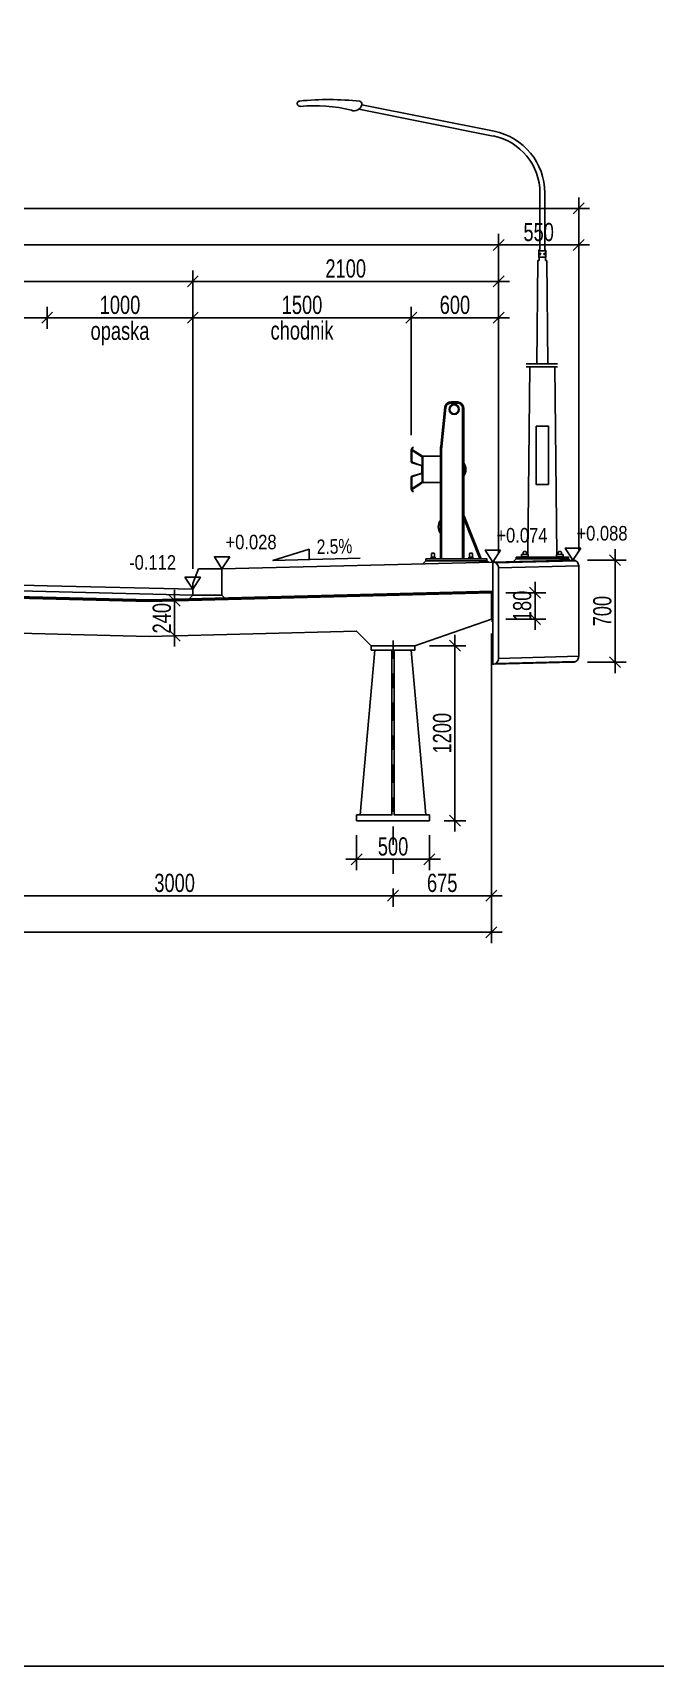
# Model space of a CAD drawing. Header units: metres. Extents: x -15 to 43, y -82 to 57.
# Drawn here: x 3.4 to 7.68, y -82.5 to -71.29 of the extents above; entities that cross this region are included whole.
import ezdxf
from ezdxf.enums import TextEntityAlignment as Align

# ---------------------------------------------------------------- set-up
doc = ezdxf.new("R2010")
doc.units = ezdxf.units.M
doc.header["$MEASUREMENT"] = 0
doc.linetypes.add('CENTER', pattern=[2, 1.25, -0.25, 0.25, -0.25])
doc.linetypes.add('HIDDEN', pattern=[0.375, 0.25, -0.125])
for name, color, linetype in [('AII_M_bariery', 8, 'Continuous'), ('AII_M_izolacja', 8, 'Continuous'), ('AII_M_konstrukcja beton', 3, 'Continuous'), ('AII_M_konstrukcja stal', 8, 'Continuous'), ('AII_M_krawężnik', 9, 'Continuous'), ('AII_M_nawierzchnia', 9, 'Continuous'), ('AII_M_wymiary', 9, 'Continuous'), ('AII_M_wyposażenie', 8, 'Continuous')]:
    doc.layers.add(name, color=color, linetype=linetype)
doc.layers.add('AII_M_koty wysokościowe', color=1, linetype='Continuous', lineweight=18)
doc.layers.add('AII_M_osie główne', color=9, linetype='CENTER', lineweight=18)
doc.layers.add('AII_M_pomoc', color=30, linetype='Continuous', plot=False)
doc.styles.add('AII_norm.', font='CDMSIMPL.shx', dxfattribs={"width": 0.75, "bigfont": 'CDMBIGPL.shx'})
doc.styles.add('CDMSTYLE', font='CDMSIMPL.shx', dxfattribs={"width": 0.7, "bigfont": 'CDMBIGPL.shx'})
doc.dimstyles.new('A2_M50MM', dxfattribs={"dimscale": 0.05, "dimtxt": 2.5, "dimasz": 1.5, "dimexe": 1.5, "dimexo": 2, "dimgap": 0.5, "dimtad": 1, "dimdec": 0, "dimlfac": 1000, "dimrnd": 5, "dimzin": 9, "dimtxsty": 'AII_norm.', "dimblk": 'OBLIQUE', "dimcen": 2.5, "dimdle": 1.5, "dimclrd": 256, "dimclre": 256, "dimclrt": 1, "dimadec": 1, "dimazin": 2, "dimtfac": 1, "dimtdec": 0, "dimtix": 1, "dimtmove": 1, "dimatfit": 3, "dimfxl": 1, "dimtvp": 1, "dimtfillclr": 256, "dimtolj": 1, "dimtzin": 0, "dimarcsym": 0})

# ---------------------------------------------------------------- blocks, each defined once
blk = doc.blocks.new('Deska_0.7')
at = {"layer": 'AII_M_wyposażenie', "color": 0, "linetype": 'ByBlock', "lineweight": -2}
blk.add_lwpolyline([(0, 0), (0, -0.7, 0.414214), (0.04, -0.66), (0.04, -0.04, 0.414214)], format="xyb", close=True, dxfattribs=at)
blk = doc.blocks.new('Barieroporęcz_1.1')
at = {"layer": 'AII_M_bariery', "color": 0, "linetype": 'ByBlock', "lineweight": -2}
for p, q in [((-0.23, 0.537), (-0.23, 0.717)), ((-0.23, 0.717), (-0.11, 0.717)), ((-0.11, 0.717), (-0.11, 0.537)), ((0.052, 0.669), (0.05, 0.667)), ((-0.11, 0.537), (-0.23, 0.537)), ((-0.112, 0.275), (-0.11, 0.273)), ((0.17, 0.013), (0.05, 0.313)), ((0.161, 0.013), (0.05, 0.291)), ((-0.17, 0.013), (-0.15, 0.013)), ((0.09, 0.013), (0.11, 0.013))]:
    blk.add_line(p, q, dxfattribs=at)
for points in [[(-0.11, 0.013), (-0.11, 0.751, -0.028091), (-0.108, 0.785), (-0.08, 1.053, -0.371293), (-0.037, 1.09), (0.007, 1.09, -0.414214), (0.05, 1.047), (0.05, 0.013)], [(0.042, 0.013), (0.042, 1.047, 0.414214), (0.007, 1.082), (-0.037, 1.082, 0.361555), (-0.071, 1.053), (-0.072, 1.052), (-0.1, 0.785, 0.028091), (-0.102, 0.751), (-0.102, 0.013)], [(-0.31, 0.491), (-0.31, 0.517), (-0.31, 0.573, -0.324981), (-0.305, 0.58), (-0.268, 0.592), (-0.243, 0.6, 0.324981), (-0.238, 0.607), (-0.238, 0.627), (-0.238, 0.647, 0.324981), (-0.243, 0.653), (-0.274, 0.663), (-0.305, 0.673, -0.324981), (-0.31, 0.68), (-0.31, 0.704), (-0.31, 0.762, -0.15172), (-0.309, 0.766), (-0.299, 0.78), (-0.297, 0.778), (-0.306, 0.765, 0.15172), (-0.307, 0.761), (-0.307, 0.704), (-0.307, 0.682, 0.324981), (-0.302, 0.676), (-0.274, 0.666), (-0.24, 0.655, -0.324981), (-0.235, 0.649), (-0.235, 0.627), (-0.235, 0.605, -0.324981), (-0.24, 0.598), (-0.268, 0.589), (-0.302, 0.578, 0.324981), (-0.307, 0.571), (-0.307, 0.517), (-0.307, 0.492, 0.15172), (-0.306, 0.488), (-0.297, 0.475), (-0.299, 0.473), (-0.309, 0.487, -0.15172), (-0.31, 0.491, 0.15172), (-0.309, 0.487)], [(0.052, 0.669, -0.305469), (0.052, 0.584), (0.05, 0.587, 0.3), (0.05, 0.667)], [(-0.112, 0.275, 0.305469), (-0.112, 0.191), (-0.11, 0.193, -0.3), (-0.11, 0.273, -0.425)]]:
    blk.add_lwpolyline(points, format="xyb", dxfattribs=at)
blk.add_lwpolyline([(-0.259, 0.526), (-0.238, 0.539, 0.252386), (-0.235, 0.545), (-0.235, 0.602), (-0.235, 0.708, 0.252386), (-0.238, 0.714), (-0.265, 0.732), (-0.304, 0.757), (-0.301, 0.761), (-0.265, 0.738), (-0.233, 0.717, -0.252386), (-0.23, 0.711), (-0.23, 0.602), (-0.23, 0.542, -0.252386), (-0.233, 0.537), (-0.259, 0.52), (-0.301, 0.492), (-0.304, 0.496)], format="xyb", close=True, dxfattribs=at)
for points in [[(-0.21, 0.013), (-0.21, 0), (0.21, 0), (0.21, 0.013)], [(-0.146, 0.013), (-0.174, 0.013), (-0.174, 0.024), (-0.146, 0.024)], [(-0.17, 0.024), (-0.17, 0.05), (-0.167, 0.053), (-0.153, 0.053), (-0.15, 0.05), (-0.15, 0.024)], [(0.114, 0.013), (0.086, 0.013), (0.086, 0.024), (0.114, 0.024)], [(0.09, 0.024), (0.09, 0.05), (0.093, 0.053), (0.107, 0.053), (0.11, 0.05), (0.11, 0.024)]]:
    blk.add_lwpolyline(points, close=True, dxfattribs=at)
for radius in [0.035, 0.03]:
    blk.add_circle((-0.015, 1.039), radius, dxfattribs=at)
blk = doc.blocks.new('Latarnia_0.7_2.5')
at = {"layer": 'AII_M_wyposażenie', "color": 0, "linetype": 'ByBlock', "lineweight": -2, "ltscale": 5, "extrusion": (0, 0, -1)}
for p, q in [((0.003, 2.923), (-0.92, 3.108)), ((0.01, 2.956), (-0.899, 3.137)), ((0.324, 2.146), (0.324, 2.532)), ((0.357, 2.144), (0.357, 2.532)), ((0.315, 2.135), (0.324, 2.146)), ((0.365, 2.135), (0.357, 2.144))]:
    blk.add_line(p, q, dxfattribs=at)
at = {"layer": 'AII_M_wyposażenie', "color": 0, "linetype": 'ByBlock', "lineweight": -2, "ltscale": 5}
for p, q in [((0.303, 1.36), (0.31, 2.069)), ((0.31, 2.069), (0.319, 2.069)), ((0.319, 2.091), (0.319, 2.069)), ((0.362, 2.091), (0.362, 2.069)), ((0.362, 2.069), (0.371, 2.069)), ((0.378, 1.36), (0.371, 2.069)), ((0.24, 0.053), (0.255, 1.34)), ((0.44, 0.053), (0.426, 1.34)), ((0.438, 0.033), (0.242, 0.033))]:
    blk.add_line(p, q, dxfattribs=at)
at = {"layer": 'AII_M_wyposażenie', "color": 0, "linetype": 'ByBlock', "lineweight": -2, "ltscale": 0.2}
for p, q in [((0.445, 1.36), (0.23, 1.36)), ((0.445, 1.34), (0.23, 1.34))]:
    blk.add_line(p, q, dxfattribs=at)
at = {"layer": 'AII_M_wyposażenie', "color": 0, "linetype": 'ByBlock', "lineweight": -2}
for p, q in [((0.245, 0.036), (0.195, 0.036)), ((0.195, 0.033), (0.195, 0.036)), ((0.197, 0.053), (0.197, 0.036)), ((0.197, 0.053), (0.243, 0.053)), ((0.213, 0.073), (0.208, 0.068)), ((0.208, 0.053), (0.208, 0.068)), ((0.227, 0.073), (0.213, 0.073)), ((0.232, 0.068), (0.227, 0.073)), ((0.232, 0.053), (0.232, 0.068)), ((0.243, 0.036), (0.243, 0.053)), ((0.245, 0.033), (0.245, 0.036)), ((0.435, 0.033), (0.435, 0.036)), ((0.435, 0.036), (0.485, 0.036)), ((0.437, 0.036), (0.437, 0.053)), ((0.483, 0.053), (0.437, 0.053)), ((0.448, 0.068), (0.453, 0.073)), ((0.448, 0.053), (0.448, 0.068)), ((0.453, 0.073), (0.467, 0.073)), ((0.467, 0.073), (0.472, 0.068)), ((0.472, 0.053), (0.472, 0.068)), ((0.483, 0.053), (0.483, 0.036)), ((0.485, 0.033), (0.485, 0.036))]:
    blk.add_line(p, q, dxfattribs=at)
blk.add_lwpolyline([(0, -0.7), (0.55, -0.686, 0.414214), (0.59, -0.646), (0.59, -0.026, 0.414214), (0.55, 0.014), (0, 0)], format="xyb", dxfattribs=at)
for points in [[(0.02, -0.005), (0.57, 0.008)], [(0.16, 0.023), (0.141, 0.004)], [(0.52, 0.023), (0.53, 0.013)], [(0.04, -0.04), (0.59, -0.026)], [(0.02, -0.695), (0.57, -0.681)]]:
    blk.add_lwpolyline(points, dxfattribs=at)
blk.add_lwpolyline([(0.16, 0.033), (0.52, 0.033), (0.52, 0.023), (0.16, 0.023)], close=True, dxfattribs=at)
at = {"layer": 'AII_M_wyposażenie', "color": 0, "linetype": 'ByBlock', "lineweight": -2, "elevation": 0}
blk.add_lwpolyline([(0.04, -0.66), (0.59, -0.646)], dxfattribs=at)
at = {"layer": 'AII_M_wyposażenie', "color": 0, "linetype": 'ByBlock', "lineweight": -2, "ltscale": 5}
for centre in [(0.324, 2.113), (0.356, 2.113)]:
    blk.add_circle(centre, 0.00534, dxfattribs=at)
for centre, radius, start, end in [((-1.324, 3.145), 0.0185, 95.8276, 277.0544), ((-0.918, 3.143), 0.0193, 343.5823, 72.9825), ((-0.075, 2.532), 0.399, 0, 78.6901), ((-0.075, 2.532), 0.432, 0, 78.6901)]:
    blk.add_arc(centre, radius, start, end, dxfattribs=at)
at = {"layer": 'AII_M_wyposażenie', "color": 0, "linetype": 'ByBlock', "lineweight": -2, "ltscale": 5, "extrusion": (0, 0, -1)}
for centre, radius, start, end in [((1.128, 1.21), 1.963, 84.2073, 96.3257), ((1.221, 2.131), 1, 84.2065, 104.45), ((0.953, 3.153), 0.0567, 196.5854, 288.7065)]:
    blk.add_arc(centre, radius, start, end, dxfattribs=at)
at = {"layer": 'AII_M_wyposażenie', "color": 0, "linetype": 'ByBlock', "lineweight": -2, "ltscale": 5}
for points in [[(0.315, 2.135), (0.365, 2.135), (0.365, 2.091), (0.315, 2.091)], [(0.297, 0.933), (0.382, 0.933), (0.382, 0.533), (0.297, 0.533)]]:
    blk.add_3dface(points, dxfattribs=at)
blk = doc.blocks.new('_OBLIQUE')
at = {"color": 0, "linetype": 'ByBlock'}
blk.add_line((-0.5, -0.5), (0.5, 0.5), dxfattribs=at)
blk = doc.blocks.new('*D8476')
at = {"layer": 'AII_M_wymiary', "lineweight": -2, "transparency": 16777216}
for p, q in [((7.4, -74.83725), (7.4, -75.68725)), ((7.21, -74.91225), (7.475, -74.91225)), ((7.21, -75.61225), (7.475, -75.61225))]:
    blk.add_line(p, q, dxfattribs=at)
at = {"layer": 'Defpoints', "color": 0, "lineweight": 25, "transparency": 16777216}
for p in [(7.11, -74.91225), (7.11, -75.61225), (7.4, -75.61225)]:
    blk.add_point(p, dxfattribs=at)
at = {"layer": 'AII_M_wymiary', "lineweight": -2, "transparency": 16777216, "xscale": 0.07500000000000001, "yscale": 0.07500000000000001, "zscale": 0.07500000000000001}
for p, rotation in [((7.4, -74.91225), 90), ((7.4, -75.61225), 270)]:
    blk.add_blockref('_OBLIQUE', p, dxfattribs=dict(at, rotation=rotation))
at = {"layer": 'AII_M_wymiary', "color": 1, "lineweight": 25, "transparency": 16777216, "insert": (7.3125, -75.26225), "char_height": 0.125, "attachment_point": 5, "rotation": 90, "style": 'AII_norm.'}
blk.add_mtext('\\A1;700', dxfattribs=at)
blk = doc.blocks.new('Spadek')
at = {"layer": 'AII_M_wymiary', "color": 0}
blk.add_lwpolyline([(-0.3, 0), (0.3, 0), (0.05, 0.07), (0.05, 0.07), (0.05, 0)], dxfattribs=at)
at = {"layer": 'AII_M_wymiary', "color": 1, "style": 'CDMSTYLE', "width": 0.8}
blk.add_attdef('SP', text='', height=0.1, rotation=360, dxfattribs=at).set_placement((-0.125, 0.035), align=Align.CENTER)
blk = doc.blocks.new('*D8479')
at = {"layer": 'AII_M_wymiary', "lineweight": -2, "transparency": 16777216}
for p, q in [((-0.075, -73.25), (3.575, -73.25)), ((0, -73.325), (0, -73.175)), ((3.5, -73.325), (3.5, -73.175))]:
    blk.add_line(p, q, dxfattribs=at)
at = {"layer": 'Defpoints', "color": 0, "lineweight": 25, "transparency": 16777216}
for p in [(3.5, -73.25), (0, -73.425), (3.5, -73.425)]:
    blk.add_point(p, dxfattribs=at)
at = {"layer": 'AII_M_wymiary', "lineweight": -2, "transparency": 16777216, "xscale": 0.07500000000000001, "yscale": 0.07500000000000001, "zscale": 0.07500000000000001, "rotation": 180}
blk.add_blockref('_OBLIQUE', (0, -73.25), dxfattribs=at)
at = {"layer": 'AII_M_wymiary', "lineweight": -2, "transparency": 16777216, "xscale": 0.07500000000000001, "yscale": 0.07500000000000001, "zscale": 0.07500000000000001}
blk.add_blockref('_OBLIQUE', (3.5, -73.25), dxfattribs=at)
at = {"layer": 'AII_M_wymiary', "color": 1, "lineweight": 25, "transparency": 16777216, "char_height": 0.125, "attachment_point": 5, "style": 'AII_norm.'}
for s, insert in [('\\A1;3500', (1.75, -73.162)), ('\\A1;pas ruchu', (1.75, -73.358))]:
    blk.add_mtext(s, dxfattribs=dict(at, insert=insert))
blk = doc.blocks.new('*D8480')
at = {"layer": 'AII_M_wymiary', "lineweight": -2, "transparency": 16777216}
for p, q in [((3.425, -73.25), (4.575, -73.25)), ((3.5, -73.325), (3.5, -73.175)), ((4.5, -74.972), (4.5, -73.175))]:
    blk.add_line(p, q, dxfattribs=at)
at = {"layer": 'Defpoints', "color": 0, "lineweight": 25, "transparency": 16777216}
for p in [(4.5, -73.25), (3.5, -73.425), (4.5, -75.072)]:
    blk.add_point(p, dxfattribs=at)
at = {"layer": 'AII_M_wymiary', "lineweight": -2, "transparency": 16777216, "xscale": 0.07500000000000001, "yscale": 0.07500000000000001, "zscale": 0.07500000000000001, "rotation": 180}
blk.add_blockref('_OBLIQUE', (3.5, -73.25), dxfattribs=at)
at = {"layer": 'AII_M_wymiary', "lineweight": -2, "transparency": 16777216, "xscale": 0.07500000000000001, "yscale": 0.07500000000000001, "zscale": 0.07500000000000001}
blk.add_blockref('_OBLIQUE', (4.5, -73.25), dxfattribs=at)
at = {"layer": 'AII_M_wymiary', "color": 1, "lineweight": 25, "transparency": 16777216, "char_height": 0.125, "attachment_point": 5, "style": 'AII_norm.'}
for s, insert in [('\\A1;1000', (4, -73.162)), ('\\A1;opaska', (4, -73.358))]:
    blk.add_mtext(s, dxfattribs=dict(at, insert=insert))
blk = doc.blocks.new('*D8485')
at = {"layer": 'AII_M_wymiary', "lineweight": -2, "transparency": 16777216}
for p, q in [((4.425, -73.25), (6.075, -73.25)), ((4.5, -74.972), (4.5, -73.175)), ((6, -74.055), (6, -73.175))]:
    blk.add_line(p, q, dxfattribs=at)
at = {"layer": 'Defpoints', "color": 0, "lineweight": 25, "transparency": 16777216}
for p in [(6, -73.25), (6, -74.155), (4.5, -75.072)]:
    blk.add_point(p, dxfattribs=at)
at = {"layer": 'AII_M_wymiary', "lineweight": -2, "transparency": 16777216, "xscale": 0.07500000000000001, "yscale": 0.07500000000000001, "zscale": 0.07500000000000001, "rotation": 180}
blk.add_blockref('_OBLIQUE', (4.5, -73.25), dxfattribs=at)
at = {"layer": 'AII_M_wymiary', "lineweight": -2, "transparency": 16777216, "xscale": 0.07500000000000001, "yscale": 0.07500000000000001, "zscale": 0.07500000000000001}
blk.add_blockref('_OBLIQUE', (6, -73.25), dxfattribs=at)
at = {"layer": 'AII_M_wymiary', "color": 1, "lineweight": 25, "transparency": 16777216, "char_height": 0.125, "attachment_point": 5, "style": 'AII_norm.'}
for s, insert in [('\\A1;1500', (5.25, -73.162)), ('\\A1;chodnik', (5.25, -73.338))]:
    blk.add_mtext(s, dxfattribs=dict(at, insert=insert))
blk = doc.blocks.new('*D8486')
at = {"layer": 'AII_M_wymiary', "lineweight": -2, "transparency": 16777216}
for p, q in [((5.925, -73.25), (6.675, -73.25)), ((6, -74.055), (6, -73.175)), ((6.6, -74.866), (6.6, -73.175))]:
    blk.add_line(p, q, dxfattribs=at)
at = {"layer": 'Defpoints', "color": 0, "lineweight": 25, "transparency": 16777216}
for p in [(6.6, -73.25), (6, -74.155), (6.6, -74.966)]:
    blk.add_point(p, dxfattribs=at)
at = {"layer": 'AII_M_wymiary', "lineweight": -2, "transparency": 16777216, "xscale": 0.07500000000000001, "yscale": 0.07500000000000001, "zscale": 0.07500000000000001, "rotation": 180}
blk.add_blockref('_OBLIQUE', (6, -73.25), dxfattribs=at)
at = {"layer": 'AII_M_wymiary', "lineweight": -2, "transparency": 16777216, "xscale": 0.07500000000000001, "yscale": 0.07500000000000001, "zscale": 0.07500000000000001}
blk.add_blockref('_OBLIQUE', (6.6, -73.25), dxfattribs=at)
at = {"layer": 'AII_M_wymiary', "color": 1, "lineweight": 25, "transparency": 16777216, "insert": (6.3, -73.162), "char_height": 0.125, "attachment_point": 5, "style": 'AII_norm.'}
blk.add_mtext('\\A1;600', dxfattribs=at)
blk = doc.blocks.new('*D8488')
at = {"layer": 'AII_M_wymiary', "lineweight": -2, "transparency": 16777216}
for p, q in [((-4.5, -74.9725), (-4.5, -72.925)), ((4.5, -74.9725), (4.5, -72.925)), ((-4.575, -73), (4.575, -73))]:
    blk.add_line(p, q, dxfattribs=at)
at = {"layer": 'Defpoints', "color": 0, "lineweight": 25, "transparency": 16777216}
for p in [(4.5, -73), (-4.5, -75.0725), (4.5, -75.0725)]:
    blk.add_point(p, dxfattribs=at)
at = {"layer": 'AII_M_wymiary', "lineweight": -2, "transparency": 16777216, "xscale": 0.07500000000000001, "yscale": 0.07500000000000001, "zscale": 0.07500000000000001, "rotation": 180}
blk.add_blockref('_OBLIQUE', (-4.5, -73), dxfattribs=at)
at = {"layer": 'AII_M_wymiary', "lineweight": -2, "transparency": 16777216, "xscale": 0.07500000000000001, "yscale": 0.07500000000000001, "zscale": 0.07500000000000001}
blk.add_blockref('_OBLIQUE', (4.5, -73), dxfattribs=at)
at = {"layer": 'AII_M_wymiary', "color": 1, "lineweight": 25, "transparency": 16777216, "insert": (0, -72.9125), "char_height": 0.125, "attachment_point": 5, "style": 'AII_norm.'}
blk.add_mtext('\\A1;9000', dxfattribs=at)
blk = doc.blocks.new('*D8489')
at = {"layer": 'AII_M_wymiary', "lineweight": -2, "transparency": 16777216}
for p, q in [((4.5, -74.9725), (4.5, -72.925)), ((6.6, -74.866), (6.6, -72.925)), ((4.425, -73), (6.675, -73))]:
    blk.add_line(p, q, dxfattribs=at)
at = {"layer": 'Defpoints', "color": 0, "lineweight": 25, "transparency": 16777216}
for p in [(6.6, -73), (6.6, -74.966), (4.5, -75.0725)]:
    blk.add_point(p, dxfattribs=at)
at = {"layer": 'AII_M_wymiary', "lineweight": -2, "transparency": 16777216, "xscale": 0.07500000000000001, "yscale": 0.07500000000000001, "zscale": 0.07500000000000001, "rotation": 180}
blk.add_blockref('_OBLIQUE', (4.5, -73), dxfattribs=at)
at = {"layer": 'AII_M_wymiary', "lineweight": -2, "transparency": 16777216, "xscale": 0.07500000000000001, "yscale": 0.07500000000000001, "zscale": 0.07500000000000001}
blk.add_blockref('_OBLIQUE', (6.6, -73), dxfattribs=at)
at = {"layer": 'AII_M_wymiary', "color": 1, "lineweight": 25, "transparency": 16777216, "insert": (5.55, -72.9125), "char_height": 0.125, "attachment_point": 5, "style": 'AII_norm.'}
blk.add_mtext('\\A1;2100', dxfattribs=at)
blk = doc.blocks.new('*D8490')
at = {"layer": 'AII_M_wymiary', "lineweight": -2, "transparency": 16777216}
for p, q in [((-6.85, -74.8281), (-6.85, -72.675)), ((6.6, -74.866), (6.6, -72.675)), ((-6.925, -72.75), (6.675, -72.75))]:
    blk.add_line(p, q, dxfattribs=at)
at = {"layer": 'Defpoints', "color": 0, "lineweight": 25, "transparency": 16777216}
for p in [(6.6, -72.75), (-6.85, -74.9281), (6.6, -74.966)]:
    blk.add_point(p, dxfattribs=at)
at = {"layer": 'AII_M_wymiary', "lineweight": -2, "transparency": 16777216, "xscale": 0.07500000000000001, "yscale": 0.07500000000000001, "zscale": 0.07500000000000001, "rotation": 180}
blk.add_blockref('_OBLIQUE', (-6.85, -72.75), dxfattribs=at)
at = {"layer": 'AII_M_wymiary', "lineweight": -2, "transparency": 16777216, "xscale": 0.07500000000000001, "yscale": 0.07500000000000001, "zscale": 0.07500000000000001}
blk.add_blockref('_OBLIQUE', (6.6, -72.75), dxfattribs=at)
at = {"layer": 'AII_M_wymiary', "color": 1, "lineweight": 25, "transparency": 16777216, "insert": (-0.125, -72.6625), "char_height": 0.125, "attachment_point": 5, "style": 'AII_norm.'}
blk.add_mtext('\\A1;13450', dxfattribs=at)
blk = doc.blocks.new('*D8492')
at = {"layer": 'AII_M_wymiary', "lineweight": -2, "transparency": 16777216}
for p, q in [((6.6, -74.866), (6.6, -72.675)), ((7.15, -74.85225), (7.15, -72.675)), ((6.525, -72.75), (7.225, -72.75))]:
    blk.add_line(p, q, dxfattribs=at)
at = {"layer": 'Defpoints', "color": 0, "lineweight": 25, "transparency": 16777216}
for p in [(7.15, -72.75), (6.6, -74.966), (7.15, -74.95225)]:
    blk.add_point(p, dxfattribs=at)
at = {"layer": 'AII_M_wymiary', "lineweight": -2, "transparency": 16777216, "xscale": 0.07500000000000001, "yscale": 0.07500000000000001, "zscale": 0.07500000000000001, "rotation": 180}
blk.add_blockref('_OBLIQUE', (6.6, -72.75), dxfattribs=at)
at = {"layer": 'AII_M_wymiary', "lineweight": -2, "transparency": 16777216, "xscale": 0.07500000000000001, "yscale": 0.07500000000000001, "zscale": 0.07500000000000001}
blk.add_blockref('_OBLIQUE', (7.15, -72.75), dxfattribs=at)
at = {"layer": 'AII_M_wymiary', "color": 1, "lineweight": 25, "transparency": 16777216, "insert": (6.875, -72.6625), "char_height": 0.125, "attachment_point": 5, "style": 'AII_norm.'}
blk.add_mtext('\\A1;550', dxfattribs=at)
blk = doc.blocks.new('*D8493')
at = {"layer": 'AII_M_wymiary', "lineweight": -2, "transparency": 16777216}
for p, q in [((-7.475, -72.5), (7.225, -72.5)), ((-7.4, -74.8061), (-7.4, -72.425)), ((7.15, -74.85225), (7.15, -72.425))]:
    blk.add_line(p, q, dxfattribs=at)
at = {"layer": 'Defpoints', "color": 0, "lineweight": 25, "transparency": 16777216}
for p in [(7.15, -72.5), (-7.4, -74.9061), (7.15, -74.95225)]:
    blk.add_point(p, dxfattribs=at)
at = {"layer": 'AII_M_wymiary', "lineweight": -2, "transparency": 16777216, "xscale": 0.07500000000000001, "yscale": 0.07500000000000001, "zscale": 0.07500000000000001, "rotation": 180}
blk.add_blockref('_OBLIQUE', (-7.4, -72.5), dxfattribs=at)
at = {"layer": 'AII_M_wymiary', "lineweight": -2, "transparency": 16777216, "xscale": 0.07500000000000001, "yscale": 0.07500000000000001, "zscale": 0.07500000000000001}
blk.add_blockref('_OBLIQUE', (7.15, -72.5), dxfattribs=at)
at = {"layer": 'AII_M_wymiary', "color": 1, "lineweight": 25, "transparency": 16777216, "insert": (-0.125, -72.4125), "char_height": 0.125, "attachment_point": 5, "style": 'AII_norm.'}
blk.add_mtext('\\A1;14550', dxfattribs=at)
blk = doc.blocks.new('00kota3')
at = {"layer": 'AII_M_koty wysokościowe', "color": 0, "linetype": 'Continuous', "lineweight": -2}
blk.add_lwpolyline([(1.08, 1.66), (-1.04, 1.66), (0, 0)], close=True, dxfattribs=at)
at = {"layer": 'AII_M_koty wysokościowe', "color": 0, "linetype": 'Continuous', "lineweight": -2, "style": 'CDMSTYLE', "width": 0.85}
blk.add_attdef('%%P000.000', (0.49, 2.69), '', height=2, dxfattribs=at)
blk = doc.blocks.new('*D8501')
at = {"layer": 'AII_M_wymiary', "lineweight": -2, "transparency": 16777216}
for p, q in [((6.125, -75.499375), (6.375, -75.499375)), ((6.3, -76.774375), (6.3, -75.424375)), ((6.225, -76.699375), (6.375, -76.699375))]:
    blk.add_line(p, q, dxfattribs=at)
at = {"layer": 'Defpoints', "color": 0, "lineweight": 25, "transparency": 16777216}
for p in [(6.025, -75.499375), (6.3, -75.499375), (6.125, -76.699375)]:
    blk.add_point(p, dxfattribs=at)
at = {"layer": 'AII_M_wymiary', "lineweight": -2, "transparency": 16777216, "xscale": 0.07500000000000001, "yscale": 0.07500000000000001, "zscale": 0.07500000000000001}
for p, rotation in [((6.3, -75.499375), 90), ((6.3, -76.699375), 270)]:
    blk.add_blockref('_OBLIQUE', p, dxfattribs=dict(at, rotation=rotation))
at = {"layer": 'AII_M_wymiary', "color": 1, "lineweight": 25, "transparency": 16777216, "insert": (6.2125, -76.099375), "char_height": 0.125, "attachment_point": 5, "rotation": 90, "style": 'AII_norm.'}
blk.add_mtext('\\A1;1200', dxfattribs=at)
blk = doc.blocks.new('*D8502')
at = {"layer": 'AII_M_wymiary', "lineweight": -2, "transparency": 16777216}
for p, q in [((4.375, -75.190625), (4.375, -75.115625)), ((4.375, -75.430625), (4.375, -75.190625)), ((4.375, -75.430625), (4.375, -75.505625))]:
    blk.add_line(p, q, dxfattribs=at)
at = {"layer": 'Defpoints', "color": 0, "lineweight": 25, "transparency": 16777216}
for p in [(4.375, -75.190625), (4.375, -75.190625), (4.375, -75.430625)]:
    blk.add_point(p, dxfattribs=at)
at = {"layer": 'AII_M_wymiary', "lineweight": -2, "transparency": 16777216, "xscale": 0.07500000000000001, "yscale": 0.07500000000000001, "zscale": 0.07500000000000001}
for p, rotation in [((4.375, -75.190625), 270), ((4.375, -75.430625), 90)]:
    blk.add_blockref('_OBLIQUE', p, dxfattribs=dict(at, rotation=rotation))
at = {"layer": 'AII_M_wymiary', "color": 1, "lineweight": 25, "transparency": 16777216, "insert": (4.2875, -75.310625), "char_height": 0.125, "attachment_point": 5, "rotation": 90, "style": 'AII_norm.'}
blk.add_mtext('\\A1;240', dxfattribs=at)
blk = doc.blocks.new('*D8507')
at = {"layer": 'AII_M_wymiary', "lineweight": -2, "transparency": 16777216}
for p, q in [((5.625, -76.799375), (5.625, -77.039375)), ((6.125, -76.799375), (6.125, -77.039375)), ((5.55, -76.964375), (6.2, -76.964375))]:
    blk.add_line(p, q, dxfattribs=at)
at = {"layer": 'Defpoints', "color": 0, "lineweight": 25, "transparency": 16777216}
for p in [(5.625, -76.699375), (6.125, -76.699375), (6.125, -76.964375)]:
    blk.add_point(p, dxfattribs=at)
at = {"layer": 'AII_M_wymiary', "lineweight": -2, "transparency": 16777216, "xscale": 0.07500000000000001, "yscale": 0.07500000000000001, "zscale": 0.07500000000000001, "rotation": 180}
blk.add_blockref('_OBLIQUE', (5.625, -76.964375), dxfattribs=at)
at = {"layer": 'AII_M_wymiary', "lineweight": -2, "transparency": 16777216, "xscale": 0.07500000000000001, "yscale": 0.07500000000000001, "zscale": 0.07500000000000001}
blk.add_blockref('_OBLIQUE', (6.125, -76.964375), dxfattribs=at)
at = {"layer": 'AII_M_wymiary', "color": 1, "lineweight": 25, "transparency": 16777216, "insert": (5.875, -76.876875), "char_height": 0.125, "attachment_point": 5, "style": 'AII_norm.'}
blk.add_mtext('\\A1;500', dxfattribs=at)
blk = doc.blocks.new('*D8512')
at = {"layer": 'AII_M_wymiary', "lineweight": -2, "transparency": 16777216}
blk.add_line((2.8, -77.214375), (5.95, -77.214375), dxfattribs=at)
at = {"layer": 'Defpoints', "color": 0, "lineweight": 25, "transparency": 16777216}
for p in [(2.875, -77.289375), (5.875, -77.214375), (5.875, -77.289375)]:
    blk.add_point(p, dxfattribs=at)
at = {"layer": 'AII_M_wymiary', "lineweight": -2, "transparency": 16777216, "xscale": 0.07500000000000001, "yscale": 0.07500000000000001, "zscale": 0.07500000000000001, "rotation": 180}
blk.add_blockref('_OBLIQUE', (2.875, -77.214375), dxfattribs=at)
at = {"layer": 'AII_M_wymiary', "lineweight": -2, "transparency": 16777216, "xscale": 0.07500000000000001, "yscale": 0.07500000000000001, "zscale": 0.07500000000000001}
blk.add_blockref('_OBLIQUE', (5.875, -77.214375), dxfattribs=at)
at = {"layer": 'AII_M_wymiary', "color": 1, "lineweight": 25, "transparency": 16777216, "insert": (4.375, -77.126875), "char_height": 0.125, "attachment_point": 5, "style": 'AII_norm.'}
blk.add_mtext('\\A1;3000', dxfattribs=at)
blk = doc.blocks.new('*D8513')
at = {"layer": 'AII_M_wymiary', "lineweight": -2, "transparency": 16777216}
for p, q in [((6.55, -75.41625), (6.55, -77.289375)), ((5.8, -77.214375), (6.625, -77.214375))]:
    blk.add_line(p, q, dxfattribs=at)
at = {"layer": 'Defpoints', "color": 0, "lineweight": 25, "transparency": 16777216}
for p in [(6.55, -75.31625), (5.875, -75.499375), (6.55, -77.214375)]:
    blk.add_point(p, dxfattribs=at)
at = {"layer": 'AII_M_wymiary', "lineweight": -2, "transparency": 16777216, "xscale": 0.07500000000000001, "yscale": 0.07500000000000001, "zscale": 0.07500000000000001, "rotation": 180}
blk.add_blockref('_OBLIQUE', (5.875, -77.214375), dxfattribs=at)
at = {"layer": 'AII_M_wymiary', "lineweight": -2, "transparency": 16777216, "xscale": 0.07500000000000001, "yscale": 0.07500000000000001, "zscale": 0.07500000000000001}
blk.add_blockref('_OBLIQUE', (6.55, -77.214375), dxfattribs=at)
at = {"layer": 'AII_M_wymiary', "color": 1, "lineweight": 25, "transparency": 16777216, "insert": (6.2125, -77.126875), "char_height": 0.125, "attachment_point": 5, "style": 'AII_norm.'}
blk.add_mtext('\\A1;675', dxfattribs=at)
blk = doc.blocks.new('*D8514')
at = {"layer": 'AII_M_wymiary', "lineweight": -2, "transparency": 16777216}
for p, q in [((-6.8, -75.371), (-6.8, -77.539375)), ((6.55, -75.41625), (6.55, -77.539375)), ((-6.875, -77.464375), (6.625, -77.464375))]:
    blk.add_line(p, q, dxfattribs=at)
at = {"layer": 'Defpoints', "color": 0, "lineweight": 25, "transparency": 16777216}
for p in [(-6.8, -75.271), (6.55, -75.31625), (6.55, -77.464375)]:
    blk.add_point(p, dxfattribs=at)
at = {"layer": 'AII_M_wymiary', "lineweight": -2, "transparency": 16777216, "xscale": 0.07500000000000001, "yscale": 0.07500000000000001, "zscale": 0.07500000000000001, "rotation": 180}
blk.add_blockref('_OBLIQUE', (-6.8, -77.464375), dxfattribs=at)
at = {"layer": 'AII_M_wymiary', "lineweight": -2, "transparency": 16777216, "xscale": 0.07500000000000001, "yscale": 0.07500000000000001, "zscale": 0.07500000000000001}
blk.add_blockref('_OBLIQUE', (6.55, -77.464375), dxfattribs=at)
at = {"layer": 'AII_M_wymiary', "color": 1, "lineweight": 25, "transparency": 16777216, "insert": (-0.125, -77.376875), "char_height": 0.125, "attachment_point": 5, "style": 'AII_norm.'}
blk.add_mtext('\\A1;13350', dxfattribs=at)
blk = doc.blocks.new('*D8516')
at = {"layer": 'AII_M_wymiary', "lineweight": -2, "transparency": 16777216}
for p, q in [((6.85, -75.13625), (6.85, -75.06125)), ((6.65, -75.13625), (6.925, -75.13625)), ((6.85, -75.31625), (6.85, -75.13625)), ((6.65, -75.31625), (6.925, -75.31625)), ((6.85, -75.31625), (6.85, -75.39125))]:
    blk.add_line(p, q, dxfattribs=at)
at = {"layer": 'Defpoints', "color": 0, "lineweight": 25, "transparency": 16777216}
for p in [(6.55, -75.13625), (6.85, -75.13625), (6.55, -75.31625)]:
    blk.add_point(p, dxfattribs=at)
at = {"layer": 'AII_M_wymiary', "lineweight": -2, "transparency": 16777216, "xscale": 0.07500000000000001, "yscale": 0.07500000000000001, "zscale": 0.07500000000000001}
for p, rotation in [((6.85, -75.13625), 270), ((6.85, -75.31625), 90)]:
    blk.add_blockref('_OBLIQUE', p, dxfattribs=dict(at, rotation=rotation))
at = {"layer": 'AII_M_wymiary', "color": 1, "lineweight": 25, "transparency": 16777216, "insert": (6.7625, -75.22625), "char_height": 0.125, "attachment_point": 5, "rotation": 90, "style": 'AII_norm.'}
blk.add_mtext('\\A1;180', dxfattribs=at)

msp = doc.modelspace()

# ---------------------------------------------------------------- linework, layer by layer
at = {"layer": 'AII_M_bariery', "color": 8, "lineweight": 25}
for points in [[(6.079, -74.938), (6.1, -74.917)], [(6.52, -74.917), (6.5298, -74.9268)]]:
    msp.add_lwpolyline(points, dxfattribs=at)
at = {"layer": 'AII_M_izolacja', "lineweight": 25}
msp.add_lwpolyline([(-6.81, -75.0806), (-4.2, -75.185), (0, -75.08), (4.2, -75.185), (6.56, -75.126)], dxfattribs=at)
at = {"layer": 'AII_M_izolacja', "linetype": 'HIDDEN', "lineweight": 25, "ltscale": 0.7, "const_width": 0.01, "flags": 128}
msp.add_lwpolyline([(-6.805, -75.291), (-6.805, -75.0858), (-4.2, -75.19), (0, -75.085), (4.2, -75.19), (6.555, -75.1311), (6.555, -75.3363)], dxfattribs=at)
at = {"layer": 'AII_M_konstrukcja beton', "lineweight": 25}
msp.add_lwpolyline([(-6.8, -75.091), (-4.2, -75.195), (0, -75.09), (4.2, -75.195), (6.55, -75.1363), (6.55, -75.3163), (6.025, -75.4994), (5.725, -75.4994), (5.625, -75.3994), (4.2, -75.435), (3.125, -75.4081), (3.025, -75.5081), (2.725, -75.5081), (2.6122, -75.3953), (0.1311, -75.3333), (0.025, -75.4394), (-0.275, -75.4394), (-0.375, -75.3394), (-2.8622, -75.4016), (-2.975, -75.5144), (-3.275, -75.5144), (-3.375, -75.4144), (-4.2, -75.435), (-5.875, -75.368)], dxfattribs=at)
at = {"layer": 'AII_M_konstrukcja stal', "lineweight": 25}
msp.add_lwpolyline([(6.025, -75.4994), (6.025, -75.5294), (5.883, -75.5294), (5.883, -76.6594), (6.125, -76.6594), (6.125, -76.6994), (5.625, -76.6994), (5.625, -76.6594), (5.867, -76.6594), (5.867, -75.5294), (5.725, -75.5294), (5.725, -75.4994)], close=True, dxfattribs=at)
at = {"layer": 'AII_M_konstrukcja stal', "color": 1, "lineweight": 25}
for points in [[(5.75, -75.5294), (5.65, -76.6594)], [(6, -75.5294), (6.1, -76.6594)]]:
    msp.add_lwpolyline(points, dxfattribs=at)
at = {"layer": 'AII_M_krawężnik', "lineweight": 25}
msp.add_lwpolyline([(4.5, -75.1525), (4.7, -75.1525), (4.7, -74.9725), (4.54, -74.9725), (4.5, -75.0725)], close=True, dxfattribs=at)
at = {"layer": 'AII_M_krawężnik', "color": 8, "lineweight": 25}
for points in [[(4.4744, -75.1781), (4.5, -75.1525)], [(4.7, -75.1525), (4.7195, -75.172)]]:
    msp.add_lwpolyline(points, dxfattribs=at)
at = {"layer": 'AII_M_nawierzchnia', "lineweight": 25}
for points in [[(4.7, -74.9725), (6.56, -74.926)], [(-4.5, -75.1125), (-3.5, -75.0875), (0, -75), (3.5, -75.0875), (4.5, -75.1125)]]:
    msp.add_lwpolyline(points, dxfattribs=at)
at = {"layer": 'AII_M_nawierzchnia', "color": 8, "lineweight": 25}
msp.add_lwpolyline([(-4.5, -75.1525), (0, -75.04), (4.5, -75.1525)], dxfattribs=at)
at = {"layer": 'AII_M_osie główne', "lineweight": 25, "ltscale": 0.1}
msp.add_lwpolyline([(5.875, -77.2894), (5.875, -75.3994)], dxfattribs=at)
at = {"layer": 'AII_M_pomoc', "lineweight": 25}
msp.add_lwpolyline([(-15, -82.5), (15, -82.5), (15, -67.5), (-15, -67.5)], close=True, dxfattribs=at)

# ---------------------------------------------------------------- block references
at = {"layer": 'AII_M_bariery', "lineweight": 25}
msp.add_blockref('Barieroporęcz_1.1', (6.31, -74.917), dxfattribs=at)
at = {"layer": 'AII_M_koty wysokościowe', "lineweight": 25, "xscale": 0.05, "yscale": 0.05, "zscale": 0.05}
for p, values in [((4.7, -74.9725), {'%%P000.000': '+0.028'}), ((6.56, -74.926), {'%%P000.000': '+0.074'}), ((7.11, -74.9123), {'%%P000.000': '+0.088'})]:
    msp.add_blockref('00kota3', p, dxfattribs=at).add_auto_attribs(values)
at = {"layer": 'AII_M_koty wysokościowe', "lineweight": 25}
ref = msp.add_blockref('00kota3', (4.5, -75.1125), dxfattribs=dict(at, xscale=-0.05, yscale=0.05, zscale=0.05))
ref.add_attrib('%%P000.000', '-0.112', (4.0625, -74.9779), dxfattribs={"color": 0, "linetype": 'Continuous', "lineweight": -2, "height": 0.1, "style": 'CDMSTYLE', "width": 0.85})
at = {"layer": 'AII_M_wymiary', "lineweight": 25}
ref = msp.add_blockref('Spadek', (5.35, -74.9062), dxfattribs=dict(at, xscale=-1, rotation=1.432096184164582))
ref.add_attrib('SP', '2.5%', dxfattribs={"color": 1, "height": 0.1, "rotation": 1.4321, "style": 'CDMSTYLE', "width": 0.8}).set_placement((5.4741, -74.8681), align=Align.CENTER)
at = {"layer": 'AII_M_wyposażenie', "lineweight": 25}
for name in ['Latarnia_0.7_2.5', 'Deska_0.7']:
    msp.add_blockref(name, (6.56, -74.926), dxfattribs=at)

# ---------------------------------------------------------------- dimensions: what is measured, and where the dimension line sits
at = {"layer": 'AII_M_wymiary', "lineweight": 25}
for base, p1, p2, picture, middle in [((7.15, -72.5), (-7.4, -74.9061), (7.15, -74.9523), '*D8493', (-0.125, -72.4125)), ((6.6, -72.75), (-6.85, -74.9281), (6.6, -74.966), '*D8490', (-0.125, -72.6625)), ((7.15, -72.75), (6.6, -74.966), (7.15, -74.9523), '*D8492', (6.875, -72.6625)), ((4.5, -73), (-4.5, -75.0725), (4.5, -75.0725), '*D8488', (0, -72.9125)), ((6.6, -73), (4.5, -75.0725), (6.6, -74.966), '*D8489', (5.55, -72.9125)), ((6.6, -73.25), (6, -74.1552), (6.6, -74.966), '*D8486', (6.3, -73.1625)), ((6.55, -77.4644), (-6.8, -75.271), (6.55, -75.3163), '*D8514', (-0.125, -77.3769)), ((6.125, -76.9644), (5.625, -76.6994), (6.125, -76.6994), '*D8507', (5.875, -76.8769))]:
    dim = msp.add_linear_dim(base=base, p1=p1, p2=p2, dimstyle='A2_M50MM', dxfattribs=at)
    dim.commit()
    dim.dimension.update_dxf_attribs({"geometry": picture, "text_midpoint": middle})
for base, p1, p2, text, picture, middle in [((3.5, -73.25), (0, -73.425), (3.5, -73.425), '<>\\Xpas ruchu', '*D8479', (1.75, -73.25)), ((4.5, -73.25), (3.5, -73.425), (4.5, -75.0725), '<>\\Xopaska', '*D8480', (4, -73.25)), ((6, -73.25), (4.5, -75.0725), (6, -74.1552), '<>\\Xchodnik', '*D8485', (5.25, -73.25))]:
    dim = msp.add_linear_dim(base=base, p1=p1, p2=p2, text=text, dimstyle='A2_M50MM', dxfattribs=at)
    dim.commit()
    dim.dimension.update_dxf_attribs({"geometry": picture, "text_midpoint": middle})
for base, p1, p2, picture, middle in [((7.4, -75.6123), (7.11, -74.9123), (7.11, -75.6123), '*D8476', (7.3125, -75.2623)), ((6.85, -75.1363), (6.55, -75.3163), (6.55, -75.1363), '*D8516', (6.7625, -75.2263)), ((6.3, -75.4994), (6.125, -76.6994), (6.025, -75.4994), '*D8501', (6.2125, -76.0994))]:
    dim = msp.add_linear_dim(base=base, p1=p1, p2=p2, angle=90, dimstyle='A2_M50MM', dxfattribs=at)
    dim.commit()
    dim.dimension.update_dxf_attribs({"geometry": picture, "text_midpoint": middle})
dim = msp.add_linear_dim(base=(4.375, -75.1906), p1=(4.375, -75.4306), p2=(4.375, -75.1906), angle=90, dimstyle='A2_M50MM', override={"dimse1": 1, "dimse2": 1}, dxfattribs=at)
dim.commit()
dim.dimension.update_dxf_attribs({"geometry": '*D8502', "text_midpoint": (4.2875, -75.3106)})
for base, p1, p2, override, picture, middle in [((6.55, -77.2144), (5.875, -75.4994), (6.55, -75.3163), {"dimse1": 1}, '*D8513', (6.2125, -77.1269)), ((5.875, -77.2144), (2.875, -77.2894), (5.875, -77.2894), {"dimse1": 1, "dimse2": 1}, '*D8512', (4.375, -77.1269))]:
    dim = msp.add_linear_dim(base=base, p1=p1, p2=p2, dimstyle='A2_M50MM', override=override, dxfattribs=at)
    dim.commit()
    dim.dimension.update_dxf_attribs({"geometry": picture, "text_midpoint": middle})

doc.saveas('drawing.dxf')
